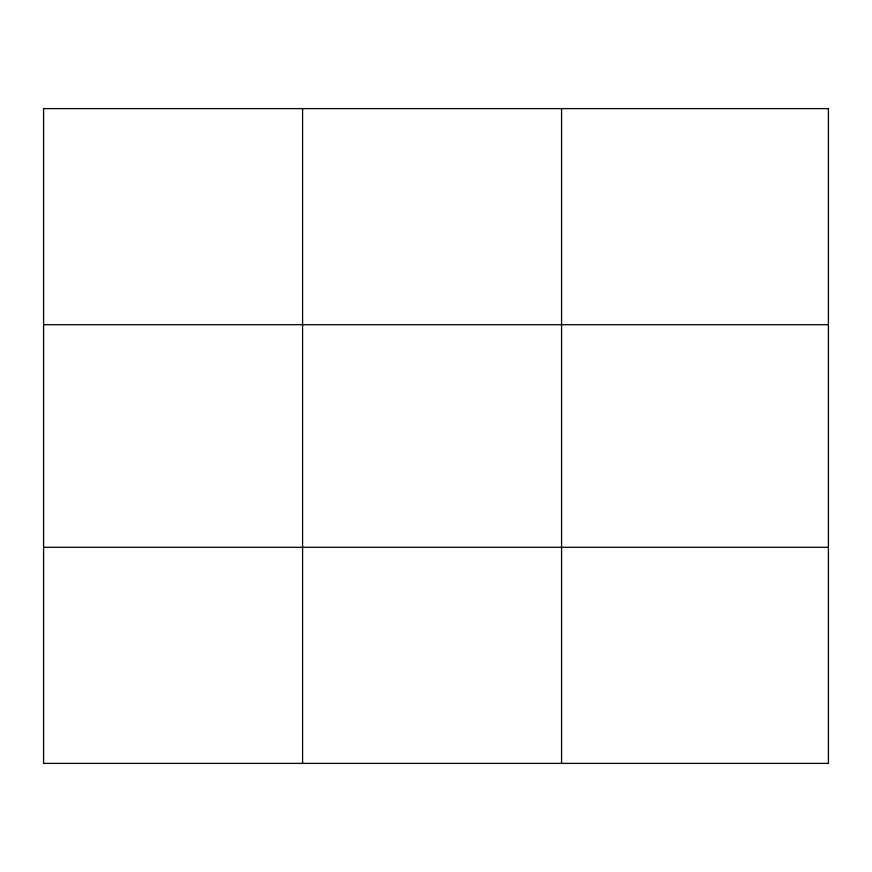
<?xml version="1.0" encoding="UTF-8"?>
<svg xmlns="http://www.w3.org/2000/svg" width="872" height="872" viewBox="0 0 872 872"><rect width="100%" height="100%" fill="white"/><g stroke="black" fill="none" stroke-linecap="round" stroke-linejoin="round"><path stroke-width="1.31" d="M302.584 763.392L302.584 108.608M561.568 763.392L561.568 108.608M43.6 324.689L828.4 324.689M43.6 547.311L828.4 547.311M828.4 108.608L828.4 763.392L43.6 763.392L43.6 108.608L828.4 108.608"/></g></svg>
